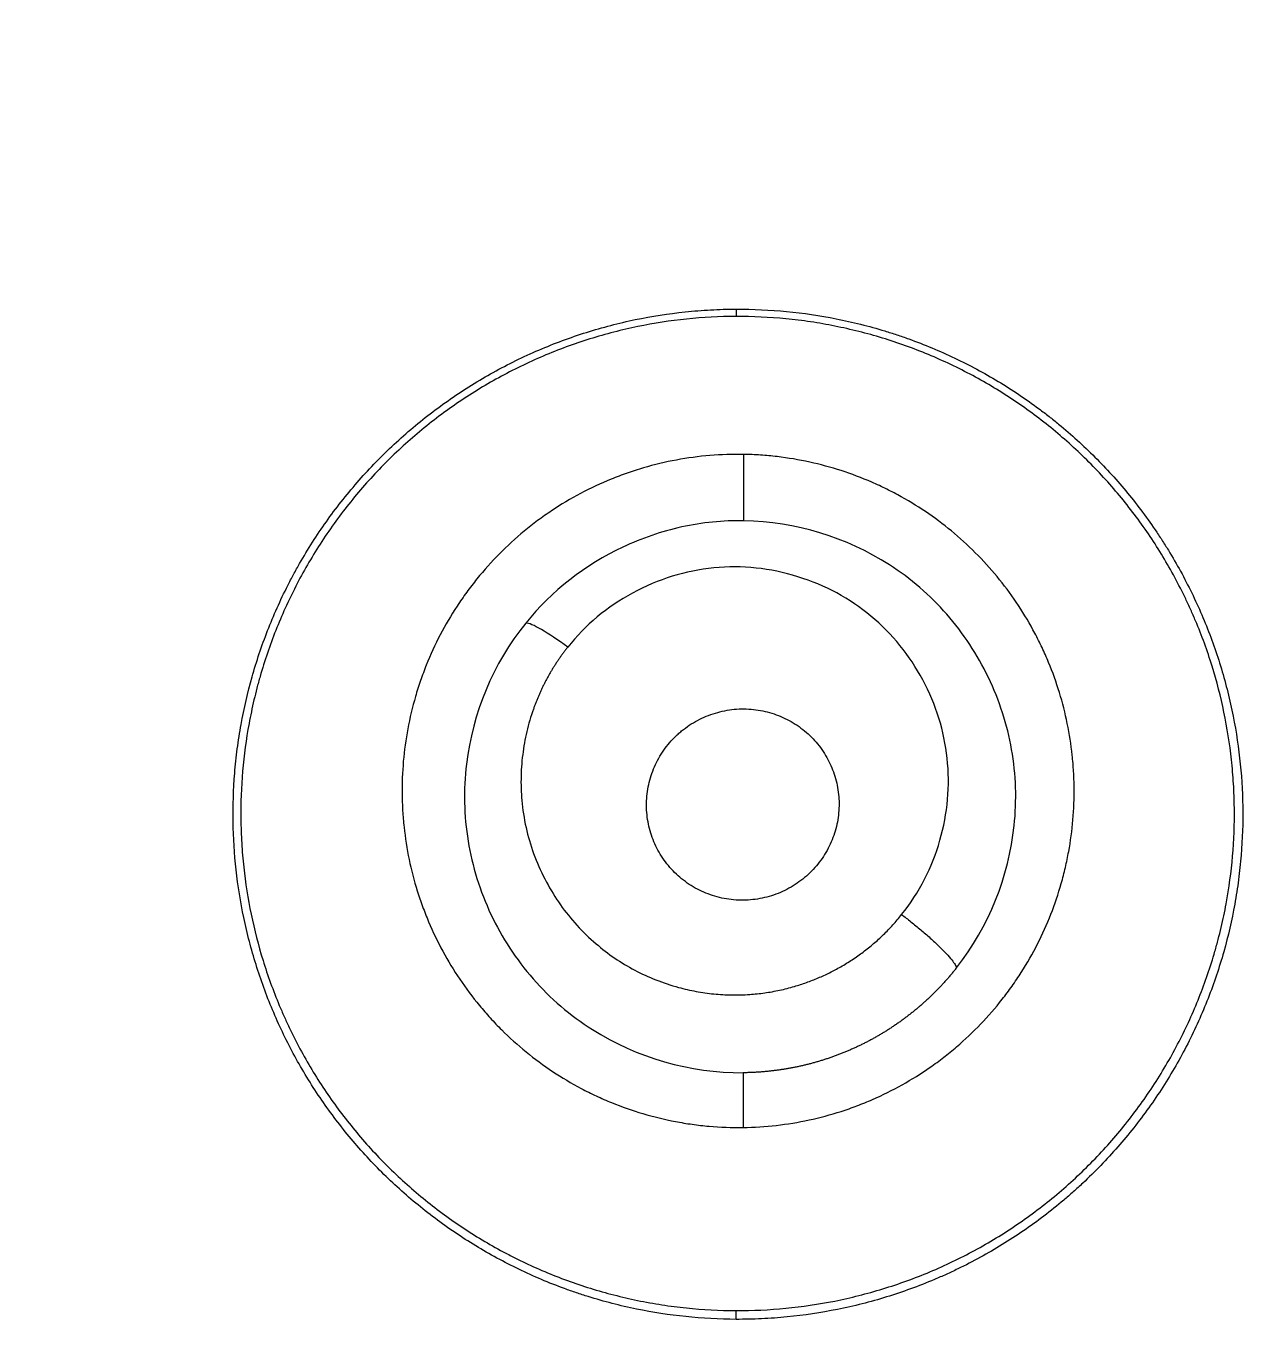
# Model space of a CAD drawing. Extents: x 541 to 1062, y 0 to 382.
# Drawn here: x 880.79 to 886.63, y 307.1 to 313.34 of the extents above; entities that cross this region are included whole.
import ezdxf

# ---------------------------------------------------------------- set-up
doc = ezdxf.new("R2010")
doc.units = 0
doc.header["$LTSCALE"] = 10
doc.header["$MEASUREMENT"] = 0
doc.header["$PDMODE"] = 3
doc.header["$PDSIZE"] = -10
doc.layers.get('0').update_dxf_attribs({"linetype": 'CONTINUOUS'})
doc.layers.get('DEFPOINTS').update_dxf_attribs({"linetype": 'CONTINUOUS'})
doc.layers.add('1', color=7, linetype='CONTINUOUS')
doc.styles.add('Daelim Dimension', font='')
doc.styles.get('Daelim Dimension').set_extended_font_data('NanumGothic')
doc.dimstyles.new('DEFAULT', dxfattribs={"dimscale": 2, "dimtxt": 2, "dimasz": 2, "dimexe": 0, "dimexo": 2, "dimgap": 1, "dimtad": 1, "dimdec": 1, "dimzin": 9, "dimdsep": 46, "dimtxsty": 'Daelim Dimension', "dimcen": 0.5, "dimclrd": 252, "dimclre": 252, "dimclrt": 3, "dimadec": 1, "dimazin": 0, "dimtfac": 1, "dimtdec": 1, "dimtix": 1, "dimtmove": 0, "dimatfit": 3, "dimfxl": 1, "dimtolj": 1, "dimtzin": 1, "dimlwd": 9, "dimlwe": 9, "dimarcsym": 0})

# ---------------------------------------------------------------- blocks, each defined once
blk = doc.blocks.new('*D10')
at = {"color": 5, "linetype": 'ByBlock', "lineweight": 9, "ltscale": 0.5, "transparency": 16777216}
for p, q in [((845.7003, 280.0728), (845.7003, 341.2206)), ((849.7003, 341.2206), (941.7003, 341.2206)), ((945.7003, 280.0745), (945.7003, 341.2206))]:
    blk.add_line(p, q, dxfattribs=at)
at = {"color": 5, "ltscale": 0.5, "transparency": 16777216}
for points in [[(849.7003, 341.8873), (849.7003, 340.5539), (845.7003, 341.2206)], [(941.7003, 341.8873), (941.7003, 340.5539), (945.7003, 341.2206)]]:
    blk.add_solid(points, dxfattribs=at)
at = {"layer": 'DEFPOINTS', "color": 0, "ltscale": 0.5, "transparency": 16777216}
for p in [(945.7003, 341.2206), (845.7003, 276.0728), (945.7003, 276.0745)]:
    blk.add_point(p, dxfattribs=at)
at = {"color": 7, "ltscale": 0.5, "transparency": 16777216, "insert": (895.7003, 346.2206), "char_height": 6, "attachment_point": 5, "style": 'Daelim Dimension'}
blk.add_mtext('\\A1;%%C100', dxfattribs=at)

msp = doc.modelspace()

# ---------------------------------------------------------------- linework, layer by layer
at = {"layer": '1', "color": 7, "linetype": 'Continuous', "lineweight": 13}
for p, q in [((884.1426, 312.0023), (884.1426, 311.9677)), ((884.1789, 311.0025), (884.1793, 311.3159)), ((884.1762, 308.3941), (884.176, 308.1356)), ((884.1426, 307.2289), (884.1426, 307.2703))]:
    msp.add_line(p, q, dxfattribs=at)
at = {"layer": '1', "color": 7, "linetype": 'Continuous', "lineweight": 18}
for radius, start, end in [(45.3527, 90, 267.62063), (41.2, 90, 267.35228), (41.78, 102.53337, 267.39118)]:
    msp.add_arc((895.7003, 276.0745), radius, start, end, dxfattribs=at)
at = {"layer": '1', "color": 7, "linetype": 'Continuous', "lineweight": 13}
msp.add_ellipse((883.3742, 310.3287), major_axis=(0.2344, -0.1872), ratio=0.145294, start_param=1.803259, end_param=2.964643, dxfattribs=at)
at = {"layer": '1', "color": 7, "linetype": 'Continuous', "lineweight": 18}
for points, weights in [([(895.7003, 326.0745), (868.4388, 326.0745), (845.7003, 307.3351), (845.7003, 276.0745)], [1, 0.732970788325, 0.639202598139, 0.718695429443]), ([(895.7003, 321.9703), (847.6625, 321.9703), (829.2792, 277.5891), (863.2471, 243.6212)], [1, 0.588455621577, 0.588455621577, 1])]:
    msp.add_rational_spline(points, weights, degree=3, dxfattribs=at)
at = {"layer": '1', "color": 7, "linetype": 'Continuous', "lineweight": 13}
for points, knots in [([(853.3351, 276.0745), (853.3351, 278.8473), (853.6082, 281.62), (854.6901, 287.059), (855.4989, 289.7252), (857.6211, 294.8486), (858.9344, 297.3058), (862.0154, 301.9168), (863.7829, 304.0705), (867.7042, 307.9918), (869.858, 309.7593), (874.4689, 312.8403), (876.9261, 314.1537), (882.0496, 316.2759), (884.7157, 317.0846), (890.1548, 318.1665), (892.9275, 318.4396), (895.7003, 318.4396)], [0, 0, 0, 0, 0.125, 0.125, 0.25, 0.25, 0.375, 0.375, 0.5, 0.5, 0.625, 0.625, 0.75, 0.75, 0.875, 0.875, 1, 1, 1, 1]), ([(884.179, 311.0023), (884.1299, 311.0031), (884.0807, 311.0011), (883.9825, 310.9914), (883.9338, 310.9835), (883.7896, 310.9518), (883.5091, 310.8554), (883.271, 310.6709), (883.1482, 310.519)], [0, 0, 0, 0, 0.125, 0.125, 0.25, 0.25, 0.5, 1, 1, 1, 1]), ([(885.1848, 308.8896), (885.3398, 309.0862), (885.4548, 309.3804), (885.466, 309.6821), (885.4621, 309.8022), (885.4559, 309.8621), (885.4248, 310.0392), (885.35, 310.2689), (885.184, 310.5208), (885.0567, 310.6476), (884.9662, 310.7258), (884.918, 310.7616), (884.665, 310.9237), (884.4241, 310.9981), (884.179, 311.0023)], [0, 0, 0, 0, 0.25, 0.3125, 0.3125, 0.375, 0.375, 0.5, 0.625, 0.6875, 0.6875, 0.75, 0.75, 1, 1, 1, 1]), ([(883.1482, 310.519), (882.9928, 310.3266), (882.873, 310.0349), (882.8577, 309.7311), (882.8603, 309.6096), (882.8659, 309.5488), (882.8955, 309.3689), (882.9688, 309.1354), (883.1365, 308.8783), (883.2673, 308.7484), (883.3608, 308.6682), (883.4107, 308.6314), (883.6732, 308.4661), (883.924, 308.3925), (884.1762, 308.3943)], [0, 0, 0, 0, 0.25, 0.3125, 0.3125, 0.375, 0.375, 0.5, 0.625, 0.6875, 0.6875, 0.75, 0.75, 1, 1, 1, 1]), ([(884.9254, 309.1413), (884.9395, 309.1308), (884.9543, 309.1194), (884.9846, 309.0954), (885.0001, 309.0828), (885.0308, 309.057), (885.0461, 309.0437), (885.0753, 309.0175), (885.0892, 309.0046), (885.1148, 308.9798), (885.1264, 308.968), (885.1465, 308.9463), (885.1551, 308.9364), (885.169, 308.9189), (885.1742, 308.9114), (885.1817, 308.8987), (885.1839, 308.8936), (885.1848, 308.8896)], [0, 0, 0, 0, 0.125, 0.125, 0.25, 0.25, 0.375, 0.375, 0.5, 0.5, 0.625, 0.625, 0.75, 0.75, 0.875, 0.875, 1, 1, 1, 1]), ([(885.1848, 308.8896), (885.181, 308.8849), (885.1736, 308.8756), (885.1622, 308.8617), (885.1506, 308.848), (885.1389, 308.8345), (885.1269, 308.8212), (885.1148, 308.808), (885.1026, 308.795), (885.0901, 308.7822), (885.0775, 308.7696), (885.0647, 308.7572), (885.0518, 308.7449), (885.0387, 308.7328), (885.0255, 308.7209), (885.0121, 308.7092), (884.9985, 308.6977), (884.9848, 308.6864), (884.971, 308.6753), (884.957, 308.6644), (884.9429, 308.6536), (884.9286, 308.6431), (884.9142, 308.6328), (884.8997, 308.6227), (884.8851, 308.6128), (884.8703, 308.603), (884.8554, 308.5935), (884.8404, 308.5842), (884.8253, 308.5752), (884.81, 308.5663), (884.7947, 308.5576), (884.7792, 308.5492), (884.7637, 308.5409), (884.748, 308.5329), (884.7322, 308.5251), (884.7164, 308.5175), (884.7004, 308.5102), (884.6844, 308.503), (884.6683, 308.4961), (884.6521, 308.4894), (884.6358, 308.4829), (884.6194, 308.4767), (884.6029, 308.4706), (884.5864, 308.4648), (884.5698, 308.4592), (884.5532, 308.4539), (884.5365, 308.4487), (884.5197, 308.4438), (884.5029, 308.4392), (884.486, 308.4347), (884.469, 308.4305), (884.4521, 308.4265), (884.435, 308.4227), (884.418, 308.4192), (884.4008, 308.4159), (884.3837, 308.4128), (884.3665, 308.41), (884.3493, 308.4074), (884.3321, 308.405), (884.3148, 308.4029), (884.2975, 308.401), (884.2802, 308.3993), (884.2629, 308.3978), (884.2456, 308.3966), (884.2283, 308.3956), (884.2109, 308.3949), (884.1936, 308.3943), (884.182, 308.3942), (884.1762, 308.3941)], [0, 0, 0, 0, 0.015516, 0.031017, 0.046502, 0.061972, 0.077427, 0.092866, 0.108291, 0.123702, 0.139098, 0.15448, 0.169849, 0.185203, 0.200545, 0.215873, 0.231188, 0.24649, 0.26178, 0.277057, 0.292322, 0.307575, 0.322816, 0.338046, 0.353265, 0.368472, 0.383669, 0.398854, 0.41403, 0.429195, 0.44435, 0.459495, 0.474631, 0.489757, 0.504874, 0.519983, 0.535082, 0.550173, 0.565255, 0.58033, 0.595397, 0.610455, 0.625507, 0.640551, 0.655588, 0.670619, 0.685643, 0.70066, 0.715671, 0.730677, 0.745676, 0.76067, 0.775659, 0.790643, 0.805621, 0.820596, 0.835565, 0.850531, 0.865492, 0.88045, 0.895404, 0.910355, 0.925302, 0.940247, 0.955189, 0.970128, 0.985065, 1, 1, 1, 1])]:
    msp.add_open_spline(points, degree=3, knots=knots, dxfattribs=at)
at = {"layer": '1', "color": 7, "linetype": 'Continuous', "lineweight": 18}
for points, knots in [([(860.5974, 296.92), (861.4143, 298.2752), (862.31, 299.5822), (864.2463, 302.0823), (865.2869, 303.2755), (867.4989, 305.5318), (868.6702, 306.5951), (871.1273, 308.5775), (872.4131, 309.4967), (875.0817, 311.1787), (876.4644, 311.9416), (879.3078, 313.301), (880.7685, 313.8976), (883.748, 314.9166), (885.2668, 315.3391), (888.3416, 316.0045), (889.8978, 316.2474), (891.462, 316.3992)], [0, 0, 0, 0, 0.125, 0.125, 0.25, 0.25, 0.375, 0.375, 0.5, 0.5, 0.625, 0.625, 0.75, 0.75, 0.875, 0.875, 1, 1, 1, 1]), ([(860.7354, 296.8373), (862.3554, 299.5553), (864.3068, 302.09), (868.6738, 306.5815), (871.0981, 308.5608), (876.4462, 311.9665), (879.2684, 313.3265), (883.7073, 314.8659), (885.2243, 315.2958), (887.5457, 315.8105), (888.3234, 315.9607), (889.4952, 316.1565), (889.8868, 316.2166), (890.6728, 316.32), (891.0665, 316.3721), (891.462, 316.399)], [0, 0, 0, 0, 0.25, 0.25, 0.5, 0.5, 0.75, 0.75, 0.875, 0.875, 0.9375, 0.9375, 0.96875, 0.96875, 1, 1, 1, 1]), ([(884.1426, 307.2289), (884.0625, 307.2292), (883.9832, 307.2336), (883.8263, 307.2499), (883.6711, 307.2739), (883.519, 307.3129), (883.4251, 307.3421), (883.4063, 307.3482), (883.3689, 307.3608), (883.3503, 307.3674), (883.2948, 307.3877), (883.2583, 307.4021), (883.1503, 307.4477), (883.0104, 307.5152), (882.8783, 307.5955), (882.7821, 307.6606), (882.7506, 307.683), (882.6884, 307.7296), (882.6578, 307.7538), (882.5684, 307.828), (882.4549, 307.9318), (882.3016, 308.1019), (882.2105, 308.2248), (882.1464, 308.3206), (882.1257, 308.3531), (882.0862, 308.4188), (882.0674, 308.452), (882.0132, 308.5527), (881.9478, 308.6897), (881.8958, 308.8322), (881.8618, 308.9412), (881.8513, 308.9779), (881.832, 309.0519), (881.8232, 309.0894), (881.7996, 309.202), (881.7756, 309.3527), (881.7614, 309.5802), (881.7664, 309.7329), (881.7757, 309.8479), (881.7798, 309.8863), (881.7898, 309.9632), (881.7958, 310.0014), (881.8163, 310.1153), (881.8509, 310.2652), (881.8999, 310.4112), (881.9561, 310.5553), (881.9878, 310.6263), (882.0323, 310.7139), (882.0414, 310.7313), (882.0601, 310.766), (882.0887, 310.8175), (882.1191, 310.8678), (882.1823, 310.9667), (882.2728, 311.0941), (882.3758, 311.2126), (882.458, 311.298), (882.4861, 311.3259), (882.5442, 311.3806), (882.574, 311.4073), (882.6651, 311.4848), (882.7909, 311.5815), (882.9255, 311.6651), (883.0646, 311.7421), (883.1363, 311.7773), (883.2473, 311.8249), (883.2847, 311.8398), (883.3598, 311.8676), (883.3976, 311.8805), (883.5116, 311.9164), (883.6654, 311.9564), (883.8228, 311.981), (883.9422, 311.9935), (883.9823, 311.9967), (884.0624, 312.001), (884.1025, 312.0022), (884.1426, 312.0023)], [0, 0, 0, 0, 0.03125, 0.03125, 0.0625, 0.09375, 0.09375, 0.101563, 0.101563, 0.109375, 0.109375, 0.125, 0.125, 0.15625, 0.1875, 0.1875, 0.203125, 0.203125, 0.21875, 0.21875, 0.25, 0.28125, 0.3125, 0.3125, 0.328125, 0.328125, 0.34375, 0.34375, 0.375, 0.40625, 0.40625, 0.421875, 0.421875, 0.4375, 0.4375, 0.46875, 0.5, 0.53125, 0.53125, 0.546875, 0.546875, 0.5625, 0.5625, 0.59375, 0.625, 0.625, 0.65625, 0.65625, 0.664063, 0.664063, 0.671875, 0.6875, 0.6875, 0.71875, 0.75, 0.75, 0.765625, 0.765625, 0.78125, 0.78125, 0.8125, 0.84375, 0.84375, 0.875, 0.875, 0.890625, 0.890625, 0.90625, 0.90625, 0.9375, 0.96875, 0.96875, 0.984375, 0.984375, 1, 1, 1, 1]), ([(884.1426, 312.0023), (884.2232, 312.0026), (884.3029, 311.9988), (884.4607, 311.9835), (884.617, 311.9605), (884.7701, 311.9221), (884.8647, 311.8933), (884.8836, 311.8873), (884.9213, 311.8748), (884.9401, 311.8683), (884.9959, 311.8483), (885.0327, 311.834), (885.1414, 311.7887), (885.2824, 311.7217), (885.4155, 311.6416), (885.5124, 311.5766), (885.5442, 311.5542), (885.5912, 311.5192), (885.6068, 311.5074), (885.6375, 311.4833), (885.7135, 311.4224), (885.842, 311.3056), (885.9966, 311.1353), (886.0885, 311.0121), (886.1424, 310.9321), (886.153, 310.9159), (886.1737, 310.8834), (886.2042, 310.8343), (886.2327, 310.7844), (886.2873, 310.6836), (886.3532, 310.5463), (886.4058, 310.4032), (886.4401, 310.2938), (886.4507, 310.257), (886.4702, 310.1826), (886.4791, 310.1449), (886.5028, 310.0321), (886.5271, 309.881), (886.5416, 309.6526), (886.5367, 309.4991), (886.5288, 309.4027), (886.527, 309.3835), (886.5229, 309.3448), (886.5206, 309.3255), (886.5131, 309.2676), (886.5071, 309.2293), (886.4865, 309.115), (886.4517, 308.9646), (886.4024, 308.8178), (886.3457, 308.673), (886.3136, 308.6015), (886.2597, 308.4958), (886.2409, 308.4611), (886.2016, 308.3927), (886.1812, 308.3591), (886.1175, 308.26), (886.0263, 308.1322), (885.9222, 308.0132), (885.8393, 307.9274), (885.8108, 307.8994), (885.7668, 307.8583), (885.7519, 307.8447), (885.7219, 307.8181), (885.6462, 307.7525), (885.5036, 307.6439), (885.3679, 307.5605), (885.2627, 307.5029), (885.2092, 307.4753), (885.1544, 307.4497), (885.1176, 307.433), (885.099, 307.4249), (885.0059, 307.3855), (884.855, 307.3307), (884.6228, 307.2718), (884.4643, 307.2481), (884.3439, 307.2363), (884.3036, 307.2334), (884.2231, 307.2296), (884.1829, 307.2288), (884.1426, 307.2289)], [0, 0, 0, 0, 0.03125, 0.03125, 0.0625, 0.09375, 0.09375, 0.101563, 0.101563, 0.109375, 0.109375, 0.125, 0.125, 0.15625, 0.1875, 0.1875, 0.203125, 0.203125, 0.210938, 0.210938, 0.21875, 0.25, 0.28125, 0.3125, 0.3125, 0.320312, 0.320312, 0.328125, 0.34375, 0.34375, 0.375, 0.40625, 0.40625, 0.421875, 0.421875, 0.4375, 0.4375, 0.46875, 0.5, 0.53125, 0.53125, 0.539062, 0.539062, 0.546875, 0.546875, 0.5625, 0.5625, 0.59375, 0.625, 0.625, 0.65625, 0.65625, 0.671875, 0.671875, 0.6875, 0.6875, 0.71875, 0.75, 0.75, 0.765625, 0.765625, 0.773437, 0.773437, 0.78125, 0.8125, 0.84375, 0.84375, 0.859375, 0.867187, 0.867187, 0.875, 0.875, 0.90625, 0.9375, 0.96875, 0.96875, 0.984375, 0.984375, 1, 1, 1, 1]), ([(884.1426, 311.9677), (884.064, 311.9674), (883.9081, 311.9591), (883.6777, 311.9236), (883.5264, 311.8848), (883.4139, 311.8497), (883.3765, 311.837), (883.3027, 311.8099), (883.2663, 311.7954), (883.1585, 311.7496), (883.0185, 311.6816), (882.8859, 311.6001), (882.7894, 311.5338), (882.7576, 311.5109), (882.6952, 311.4633), (882.6646, 311.4387), (882.5752, 311.3633), (882.4619, 311.2575), (882.3601, 311.1416), (882.2879, 311.051), (882.2646, 311.0201), (882.2194, 310.9571), (882.1974, 310.9249), (882.1344, 310.8272), (882.0576, 310.694), (881.963, 310.4855), (881.9137, 310.3409), (881.8872, 310.2487), (881.8821, 310.2301), (881.8725, 310.193), (881.8587, 310.1373), (881.847, 310.0814), (881.8264, 309.9695), (881.8063, 309.8197), (881.8006, 309.6688), (881.8019, 309.5553), (881.8032, 309.5174), (881.8066, 309.4604), (881.808, 309.4414), (881.8111, 309.4036), (881.8202, 309.3092), (881.8466, 309.1419), (881.9027, 308.9241), (881.9541, 308.7824), (881.9906, 308.695), (881.9982, 308.6775), (882.0137, 308.6429), (882.0375, 308.5913), (882.0631, 308.5408), (882.1165, 308.4413), (882.1939, 308.3126), (882.2833, 308.1916), (882.3551, 308.1038), (882.3797, 308.075), (882.4307, 308.0185), (882.457, 307.9906), (882.5377, 307.9095), (882.6498, 307.8071), (882.8316, 307.6708), (882.9619, 307.5915), (883.0463, 307.5457), (883.0633, 307.5367), (883.0977, 307.5191), (883.115, 307.5105), (883.1673, 307.4854), (883.2024, 307.4696), (883.3088, 307.4248), (883.4529, 307.3722), (883.6017, 307.3339), (883.7151, 307.3106), (883.7533, 307.3037), (883.8301, 307.2919), (883.8689, 307.2868), (883.9858, 307.2747), (884.064, 307.2705), (884.1426, 307.2703)], [0, 0, 0, 0, 0.03125, 0.0625, 0.09375, 0.09375, 0.109375, 0.109375, 0.125, 0.125, 0.15625, 0.1875, 0.1875, 0.203125, 0.203125, 0.21875, 0.21875, 0.25, 0.28125, 0.28125, 0.296875, 0.296875, 0.3125, 0.3125, 0.34375, 0.375, 0.40625, 0.40625, 0.414062, 0.414062, 0.421875, 0.4375, 0.4375, 0.46875, 0.5, 0.5, 0.515625, 0.515625, 0.523437, 0.523437, 0.53125, 0.5625, 0.59375, 0.625, 0.625, 0.632812, 0.632812, 0.640625, 0.65625, 0.65625, 0.6875, 0.71875, 0.71875, 0.734375, 0.734375, 0.75, 0.75, 0.78125, 0.8125, 0.84375, 0.84375, 0.851562, 0.851562, 0.859375, 0.859375, 0.875, 0.875, 0.90625, 0.9375, 0.9375, 0.953125, 0.953125, 0.96875, 0.96875, 1, 1, 1, 1]), ([(884.1426, 307.2703), (884.2215, 307.2701), (884.3781, 307.2775), (884.6096, 307.3117), (884.7616, 307.35), (884.8748, 307.3846), (884.9124, 307.3971), (884.9866, 307.424), (885.0232, 307.4383), (885.1317, 307.4838), (885.2725, 307.5515), (885.4059, 307.6328), (885.5032, 307.6989), (885.5351, 307.7218), (885.5981, 307.7694), (885.6288, 307.7939), (885.7188, 307.8693), (885.8329, 307.9751), (885.9355, 308.0912), (886.0082, 308.1821), (886.0317, 308.213), (886.0773, 308.2762), (886.0994, 308.3085), (886.1629, 308.4064), (886.2404, 308.54), (886.3357, 308.7492), (886.3854, 308.8944), (886.4121, 308.9871), (886.4172, 309.0057), (886.427, 309.0429), (886.4409, 309.0988), (886.4526, 309.1549), (886.4734, 309.2673), (886.4936, 309.4177), (886.4993, 309.5692), (886.498, 309.6832), (886.4967, 309.7213), (886.4921, 309.7977), (886.4889, 309.8357), (886.4766, 309.9489), (886.4529, 310.0981), (886.3964, 310.3168), (886.3446, 310.4591), (886.3076, 310.5469), (886.3, 310.5644), (886.2844, 310.5991), (886.2604, 310.6508), (886.2347, 310.7014), (886.1809, 310.801), (886.103, 310.9301), (886.0128, 311.0514), (885.9405, 311.1394), (885.9156, 311.1682), (885.8642, 311.2249), (885.8377, 311.2527), (885.7566, 311.3338), (885.6438, 311.4361), (885.4609, 311.5722), (885.3296, 311.6514), (885.2276, 311.7062), (885.1929, 311.7238), (885.1229, 311.757), (885.0876, 311.7727), (884.9808, 311.8172), (884.8359, 311.8692), (884.6863, 311.9069), (884.5722, 311.9297), (884.5338, 311.9364), (884.4565, 311.9479), (884.4174, 311.9527), (884.3001, 311.9642), (884.2215, 311.9679), (884.1426, 311.9677)], [0, 0, 0, 0, 0.03125, 0.0625, 0.09375, 0.09375, 0.109375, 0.109375, 0.125, 0.125, 0.15625, 0.1875, 0.1875, 0.203125, 0.203125, 0.21875, 0.21875, 0.25, 0.28125, 0.28125, 0.296875, 0.296875, 0.3125, 0.3125, 0.34375, 0.375, 0.40625, 0.40625, 0.414062, 0.414062, 0.421875, 0.4375, 0.4375, 0.46875, 0.5, 0.5, 0.515625, 0.515625, 0.53125, 0.53125, 0.5625, 0.59375, 0.625, 0.625, 0.632812, 0.632812, 0.640625, 0.65625, 0.65625, 0.6875, 0.71875, 0.71875, 0.734375, 0.734375, 0.75, 0.75, 0.78125, 0.8125, 0.84375, 0.84375, 0.859375, 0.859375, 0.875, 0.875, 0.90625, 0.9375, 0.9375, 0.953125, 0.953125, 0.96875, 0.96875, 1, 1, 1, 1]), ([(884.1793, 311.3159), (884.0717, 311.3178), (883.9655, 311.3088), (883.8084, 311.2796), (883.7564, 311.2672), (883.6789, 311.2445), (883.6531, 311.2362), (883.6023, 311.2184), (883.5772, 311.2089), (883.4534, 311.1585), (883.3593, 311.1086), (883.248, 311.0343), (883.226, 311.0188), (883.1828, 310.9867), (883.1618, 310.9702), (883.1, 310.9193), (883.0217, 310.8477), (882.9511, 310.7689), (882.9011, 310.7072), (882.8849, 310.6861), (882.8536, 310.6431), (882.8384, 310.6212), (882.7658, 310.5104), (882.7174, 310.4175), (882.6686, 310.2962), (882.6595, 310.2716), (882.6423, 310.2221), (882.6344, 310.197), (882.6123, 310.1212), (882.6002, 310.0704), (882.5716, 309.9174), (882.5626, 309.8144), (882.564, 309.6845), (882.5649, 309.6584), (882.568, 309.6064), (882.5702, 309.5806), (882.5785, 309.5035), (882.5947, 309.4018), (882.6204, 309.3024), (882.6434, 309.2286), (882.6517, 309.2042), (882.6695, 309.1556), (882.679, 309.1313), (882.7296, 309.0117), (882.7787, 308.9213), (882.865, 308.7934), (882.896, 308.752), (882.9456, 308.692), (882.9627, 308.6723), (882.998, 308.6337), (883.0161, 308.6149), (883.1084, 308.5233), (883.1888, 308.4578), (883.319, 308.3715), (883.364, 308.3447), (883.4342, 308.3075), (883.4579, 308.2958), (883.5056, 308.2735), (883.5297, 308.2629), (883.6513, 308.2134), (883.752, 308.1834), (883.8824, 308.1586), (883.9087, 308.1542), (883.9618, 308.1469), (883.9885, 308.1439), (884.0685, 308.1369), (884.1221, 308.1349), (884.176, 308.1356)], [0, 0, 0, 0, 0.0625, 0.0625, 0.09375, 0.09375, 0.109375, 0.109375, 0.125, 0.125, 0.1875, 0.1875, 0.203125, 0.203125, 0.21875, 0.21875, 0.25, 0.28125, 0.28125, 0.296875, 0.296875, 0.3125, 0.3125, 0.375, 0.375, 0.390625, 0.390625, 0.40625, 0.40625, 0.4375, 0.4375, 0.5, 0.5, 0.515625, 0.515625, 0.53125, 0.53125, 0.5625, 0.59375, 0.59375, 0.609375, 0.609375, 0.625, 0.625, 0.6875, 0.6875, 0.71875, 0.71875, 0.734375, 0.734375, 0.75, 0.75, 0.8125, 0.8125, 0.84375, 0.84375, 0.859375, 0.859375, 0.875, 0.875, 0.9375, 0.9375, 0.953125, 0.953125, 0.96875, 0.96875, 1, 1, 1, 1]), ([(884.176, 308.1356), (884.2815, 308.1371), (884.3853, 308.149), (884.5386, 308.182), (884.5892, 308.1955), (884.6645, 308.2197), (884.6896, 308.2285), (884.739, 308.2472), (884.7633, 308.2571), (884.8836, 308.3095), (884.9746, 308.3604), (885.0821, 308.4353), (885.1033, 308.4508), (885.145, 308.4831), (885.1654, 308.4997), (885.2251, 308.5508), (885.3007, 308.6223), (885.3687, 308.7005), (885.4168, 308.7616), (885.4323, 308.7824), (885.4624, 308.8248), (885.477, 308.8465), (885.5471, 308.9562), (885.5936, 309.0479), (885.6498, 309.1908), (885.6662, 309.2394), (885.6873, 309.3136), (885.6938, 309.3386), (885.7054, 309.3887), (885.7106, 309.4137), (885.7335, 309.5391), (885.7421, 309.64), (885.7407, 309.7669), (885.7398, 309.7924), (885.7368, 309.8433), (885.7347, 309.8688), (885.7266, 309.9447), (885.7188, 309.9947), (885.6884, 310.1428), (885.659, 310.2392), (885.6105, 310.3565), (885.6002, 310.3799), (885.5785, 310.426), (885.5671, 310.4486), (885.5315, 310.5157), (885.48, 310.6025), (885.4206, 310.684), (885.357, 310.7629), (885.3232, 310.801), (885.2155, 310.9111), (885.1377, 310.9767), (885.012, 311.0635), (884.9686, 311.0905), (884.9012, 311.128), (884.8784, 311.14), (884.8319, 311.163), (884.8083, 311.1739), (884.6896, 311.2256), (884.5917, 311.2573), (884.4401, 311.2904), (884.3888, 311.2991), (884.3107, 311.3083), (884.2845, 311.3107), (884.2319, 311.3143), (884.2056, 311.3154), (884.1793, 311.3159)], [0, 0, 0, 0, 0.0625, 0.0625, 0.09375, 0.09375, 0.109375, 0.109375, 0.125, 0.125, 0.1875, 0.1875, 0.203125, 0.203125, 0.21875, 0.21875, 0.25, 0.28125, 0.28125, 0.296875, 0.296875, 0.3125, 0.3125, 0.375, 0.375, 0.40625, 0.40625, 0.421875, 0.421875, 0.4375, 0.4375, 0.5, 0.5, 0.515625, 0.515625, 0.53125, 0.53125, 0.5625, 0.5625, 0.625, 0.625, 0.640625, 0.640625, 0.65625, 0.65625, 0.6875, 0.71875, 0.71875, 0.75, 0.75, 0.8125, 0.8125, 0.84375, 0.84375, 0.859375, 0.859375, 0.875, 0.875, 0.9375, 0.9375, 0.96875, 0.96875, 0.984375, 0.984375, 1, 1, 1, 1]), ([(884.9254, 309.1413), (885.0087, 309.2457), (885.0696, 309.3647), (885.1432, 309.6203), (885.1545, 309.7505), (885.1268, 310.0094), (885.0886, 310.1326), (884.9627, 310.3677), (884.8819, 310.4674), (884.6791, 310.6357), (884.5657, 310.6972), (884.3033, 310.7788), (884.1716, 310.7927), (883.9033, 310.7666), (883.7746, 310.7266), (883.5328, 310.5951), (883.4305, 310.5098), (883.3467, 310.4049)], [0, 0, 0, 0, 0.125, 0.125, 0.25, 0.25, 0.375, 0.375, 0.5, 0.5, 0.625, 0.625, 0.75, 0.75, 0.875, 0.875, 1, 1, 1, 1]), ([(883.3467, 310.4049), (883.3434, 310.4008), (883.3367, 310.3924), (883.3271, 310.3796), (883.3176, 310.3667), (883.3083, 310.3537), (883.2993, 310.3405), (883.2905, 310.3272), (883.2819, 310.3138), (883.2735, 310.3003), (883.2653, 310.2866), (883.2574, 310.2728), (883.2497, 310.2588), (883.2422, 310.2447), (883.2349, 310.2305), (883.2278, 310.2162), (883.221, 310.2017), (883.2143, 310.1871), (883.2079, 310.1723), (883.2017, 310.1575), (883.1958, 310.1424), (883.19, 310.1273), (883.18, 310.0998), (883.167, 310.0596), (883.1529, 310.0063), (883.1417, 309.9522), (883.1302, 309.8773), (883.1237, 309.7813), (883.1294, 309.6605), (883.1504, 309.5371), (883.189, 309.4126), (883.2429, 309.2955), (883.3098, 309.1871), (883.3887, 309.0892), (883.4756, 309.0052), (883.5675, 308.9346), (883.6625, 308.8774), (883.7636, 308.831), (883.8614, 308.7986), (883.9532, 308.7773), (884.0372, 308.7653), (884.122, 308.7605), (884.2025, 308.7627), (884.2782, 308.7706), (884.349, 308.7834), (884.4148, 308.8002), (884.4756, 308.82), (884.5311, 308.8416), (884.5852, 308.8665), (884.6297, 308.8902), (884.6651, 308.9111), (884.6919, 308.9281), (884.7182, 308.9459), (884.7437, 308.9645), (884.7687, 308.9839), (884.793, 309.004), (884.8167, 309.0249), (884.8397, 309.0467), (884.8621, 309.0691), (884.8839, 309.0924), (884.9051, 309.1164), (884.9186, 309.133), (884.9254, 309.1413)], [0, 0, 0, 0, 0.005018, 0.01003, 0.015036, 0.020039, 0.02504, 0.030039, 0.035039, 0.04004, 0.045045, 0.050053, 0.055067, 0.060087, 0.065116, 0.070154, 0.075202, 0.080262, 0.085336, 0.090424, 0.095527, 0.100648, 0.105786, 0.12327, 0.140752, 0.15828, 0.175904, 0.213076, 0.250114, 0.291671, 0.33311, 0.375091, 0.415328, 0.455189, 0.495255, 0.530478, 0.565283, 0.600099, 0.635354, 0.661969, 0.688328, 0.714626, 0.741062, 0.763185, 0.785378, 0.807767, 0.826234, 0.844633, 0.86303, 0.881492, 0.891379, 0.901228, 0.911052, 0.920859, 0.930661, 0.940468, 0.95029, 0.960139, 0.970024, 0.979956, 0.989945, 1, 1, 1, 1]), ([(884.1765, 309.2093), (884.1459, 309.209), (884.116, 309.2118), (884.0718, 309.2202), (884.0572, 309.2237), (884.0283, 309.2322), (884.014, 309.2373), (883.9724, 309.2542), (883.9462, 309.268), (883.909, 309.2925), (883.8969, 309.3014), (883.8738, 309.3201), (883.8628, 309.33), (883.8315, 309.361), (883.8127, 309.3836), (883.7879, 309.4204), (883.7802, 309.433), (883.7663, 309.4588), (883.7537, 309.4851), (883.7437, 309.5126), (883.735, 309.5406), (883.7314, 309.555), (883.7225, 309.5982), (883.7195, 309.6273), (883.7193, 309.6713), (883.7199, 309.686), (883.7227, 309.7155), (883.7248, 309.7302), (883.7333, 309.7737), (883.7417, 309.802), (883.7586, 309.8433), (883.7649, 309.8569), (883.779, 309.8834), (883.7866, 309.8963), (883.8114, 309.9336), (883.8303, 309.9568), (883.857, 309.9837), (883.8625, 309.9889), (883.8738, 309.9992), (883.8909, 310.014), (883.9212, 310.0365), (883.9471, 310.052), (883.9739, 310.0663), (883.9878, 310.0729), (884.0301, 310.0903), (884.0591, 310.099), (884.1037, 310.1077), (884.1187, 310.1099), (884.1492, 310.1128), (884.1645, 310.1135), (884.1797, 310.1134)], [0, 0, 0, 0, 0.0625, 0.0625, 0.09375, 0.09375, 0.125, 0.125, 0.1875, 0.1875, 0.21875, 0.21875, 0.25, 0.25, 0.3125, 0.3125, 0.34375, 0.34375, 0.375, 0.40625, 0.40625, 0.4375, 0.4375, 0.5, 0.5, 0.53125, 0.53125, 0.5625, 0.5625, 0.625, 0.625, 0.65625, 0.65625, 0.6875, 0.6875, 0.75, 0.75, 0.765625, 0.765625, 0.78125, 0.8125, 0.84375, 0.84375, 0.875, 0.875, 0.9375, 0.9375, 0.96875, 0.96875, 1, 1, 1, 1]), ([(884.1797, 310.1134), (884.21, 310.1132), (884.2396, 310.11), (884.2832, 310.1011), (884.2976, 310.0974), (884.326, 310.0886), (884.3401, 310.0835), (884.3811, 310.0662), (884.4069, 310.0523), (884.4435, 310.0276), (884.4553, 310.0188), (884.478, 310), (884.4888, 309.9901), (884.5196, 309.9592), (884.538, 309.9367), (884.5623, 309.9002), (884.5699, 309.8876), (884.5836, 309.862), (884.5959, 309.8359), (884.6057, 309.8087), (884.6142, 309.7809), (884.6178, 309.7668), (884.6265, 309.7238), (884.6294, 309.695), (884.6296, 309.6515), (884.629, 309.637), (884.6263, 309.6078), (884.6242, 309.5932), (884.6159, 309.55), (884.6076, 309.522), (884.5911, 309.4812), (884.5849, 309.4677), (884.5711, 309.4413), (884.5636, 309.4285), (884.5393, 309.3914), (884.5207, 309.3683), (884.4893, 309.3363), (884.4782, 309.326), (884.4552, 309.3067), (884.4314, 309.2887), (884.4059, 309.2731), (884.3796, 309.2587), (884.366, 309.252), (884.3242, 309.2342), (884.2956, 309.2252), (884.2516, 309.216), (884.2368, 309.2137), (884.2068, 309.2104), (884.1916, 309.2095), (884.1765, 309.2093)], [0, 0, 0, 0, 0.0625, 0.0625, 0.09375, 0.09375, 0.125, 0.125, 0.1875, 0.1875, 0.21875, 0.21875, 0.25, 0.25, 0.3125, 0.3125, 0.34375, 0.34375, 0.375, 0.40625, 0.40625, 0.4375, 0.4375, 0.5, 0.5, 0.53125, 0.53125, 0.5625, 0.5625, 0.625, 0.625, 0.65625, 0.65625, 0.6875, 0.6875, 0.75, 0.75, 0.78125, 0.78125, 0.8125, 0.84375, 0.84375, 0.875, 0.875, 0.9375, 0.9375, 0.96875, 0.96875, 1, 1, 1, 1])]:
    msp.add_open_spline(points, degree=3, knots=knots, dxfattribs=at)

# ---------------------------------------------------------------- dimensions: what is measured, and where the dimension line sits
at = {"ltscale": 0.5}
dim = msp.add_linear_dim(base=(945.7003, 341.2206), p1=(845.7003, 276.0728), p2=(945.7003, 276.0745), text='%%C<>', dimstyle='DEFAULT', override={"dimtxt": 3, "dimclrd": 5, "dimclre": 5, "dimclrt": 7, "dimfxl": 1.25, "dimarcsym": 1}, dxfattribs=at)
dim.commit()
dim.dimension.update_dxf_attribs({"geometry": '*D10', "text_midpoint": (895.7003, 346.2206)})

doc.saveas('drawing.dxf')
